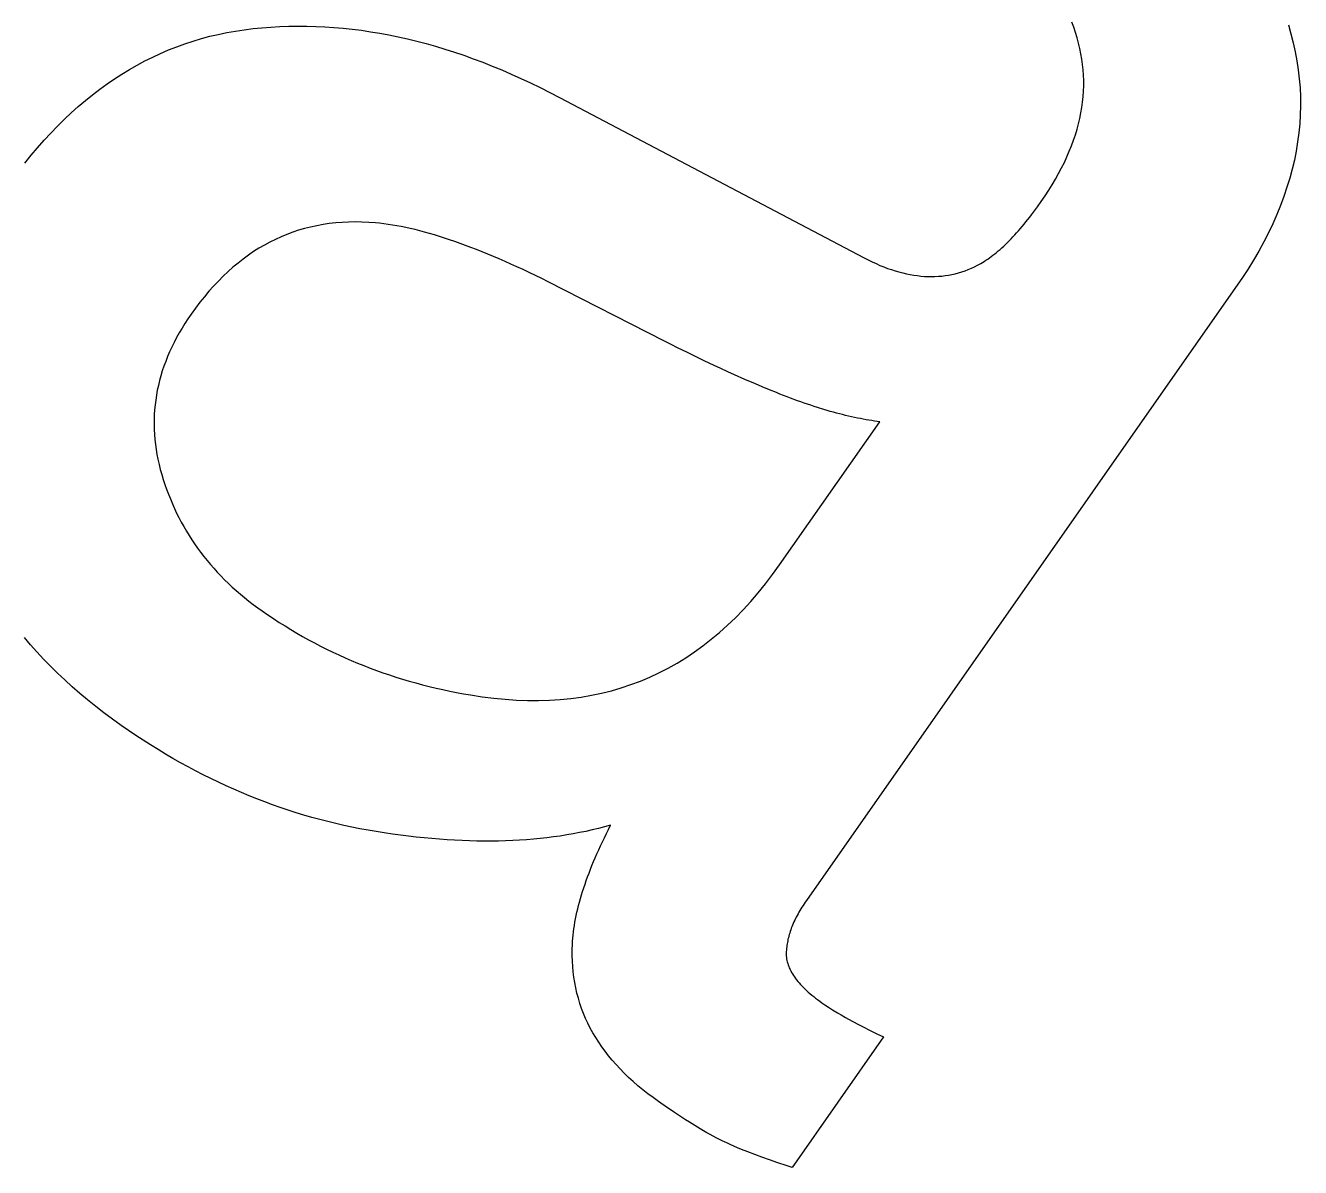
# Model space of a CAD drawing. Header units: metres. Extents: x -53 to 53, y -52 to 53.
# Drawn here: x 20.506 to 23.776, y 29.226 to 32.155 of the extents above; entities that cross this region are included whole.
import ezdxf

# ---------------------------------------------------------------- set-up
doc = ezdxf.new("R2010")
doc.units = ezdxf.units.M

msp = doc.modelspace()

# ---------------------------------------------------------------- linework, layer by layer
for p, q in [((21.0225, 32.1372), (21.0446, 32.1411)), ((21.0446, 32.1411), (21.067, 32.1445)), ((21.067, 32.1445), (21.0896, 32.1472)), ((21.0896, 32.1472), (21.1124, 32.1495)), ((21.1124, 32.1495), (21.1353, 32.1512)), ((21.1353, 32.1512), (21.1582, 32.1525)), ((21.1582, 32.1525), (21.1812, 32.1534)), ((21.1812, 32.1534), (21.2042, 32.1537)), ((21.2042, 32.1537), (21.2273, 32.1536)), ((21.2273, 32.1536), (21.2505, 32.153)), ((21.2505, 32.153), (21.2737, 32.1519)), ((21.2737, 32.1519), (21.297, 32.1504)), ((21.297, 32.1504), (21.3204, 32.1483)), ((21.3204, 32.1483), (21.3438, 32.1458)), ((21.3438, 32.1458), (21.3673, 32.1429)), ((21.3673, 32.1429), (21.3909, 32.1394)), ((23.1941, 32.1507), (23.189, 32.1641)), ((23.1988, 32.1372), (23.1941, 32.1507)), ((23.7446, 32.1569), (23.7513, 32.1339)), ((20.8938, 32.1008), (20.9147, 32.1084)), ((20.9147, 32.1084), (20.9358, 32.1153)), ((20.9358, 32.1153), (20.9572, 32.1217)), ((20.9572, 32.1217), (20.9787, 32.1275)), ((20.9787, 32.1275), (21.0005, 32.1326)), ((21.0005, 32.1326), (21.0225, 32.1372)), ((21.3909, 32.1394), (21.4145, 32.1355)), ((21.4145, 32.1355), (21.4382, 32.1311)), ((21.4382, 32.1311), (21.4619, 32.1262)), ((21.4619, 32.1262), (21.4857, 32.1208)), ((21.4857, 32.1208), (21.5096, 32.115)), ((21.5096, 32.115), (21.5335, 32.1087)), ((21.5335, 32.1087), (21.5576, 32.1019)), ((23.203, 32.1236), (23.1988, 32.1372)), ((23.2067, 32.1101), (23.203, 32.1236)), ((23.21, 32.0965), (23.2067, 32.1101)), ((23.7513, 32.1339), (23.7572, 32.1109)), ((23.7572, 32.1109), (23.7623, 32.0878)), ((20.8324, 32.0744), (20.8526, 32.0838)), ((20.8526, 32.0838), (20.8731, 32.0926)), ((20.8731, 32.0926), (20.8938, 32.1008)), ((21.5576, 32.1019), (21.5816, 32.0947)), ((21.5816, 32.0947), (21.6058, 32.087)), ((21.6058, 32.087), (21.6299, 32.0788)), ((21.6299, 32.0788), (21.6542, 32.0701)), ((23.2128, 32.0829), (23.21, 32.0965)), ((23.2151, 32.0692), (23.2128, 32.0829)), ((23.7623, 32.0878), (23.7666, 32.0648)), ((20.7534, 32.0308), (20.7728, 32.0426)), ((20.7728, 32.0426), (20.7925, 32.0538)), ((20.7925, 32.0538), (20.8123, 32.0644)), ((20.8123, 32.0644), (20.8324, 32.0744)), ((21.6542, 32.0701), (21.6785, 32.0609)), ((21.6785, 32.0609), (21.7029, 32.0513)), ((21.7029, 32.0513), (21.7274, 32.0412)), ((23.217, 32.0555), (23.2151, 32.0692)), ((23.2184, 32.0418), (23.217, 32.0555)), ((23.7666, 32.0648), (23.77, 32.0417)), ((20.7153, 32.0054), (20.7342, 32.0184)), ((20.7342, 32.0184), (20.7534, 32.0308)), ((21.7274, 32.0412), (21.7519, 32.0306)), ((21.7519, 32.0306), (21.7765, 32.0195)), ((21.7765, 32.0195), (21.8011, 32.008)), ((23.2193, 32.0281), (23.2184, 32.0418)), ((23.2197, 32.0143), (23.2193, 32.0281)), ((23.2197, 32.0005), (23.2197, 32.0143)), ((23.77, 32.0417), (23.7727, 32.0186)), ((23.7727, 32.0186), (23.7745, 31.9955)), ((20.6596, 31.9627), (20.6779, 31.9775)), ((20.6779, 31.9775), (20.6965, 31.9917)), ((20.6965, 31.9917), (20.7153, 32.0054)), ((21.8011, 32.008), (21.8258, 31.996)), ((21.8258, 31.996), (21.8506, 31.9835)), ((21.8506, 31.9835), (21.8754, 31.9706)), ((23.2182, 31.9728), (23.2192, 31.9867)), ((23.2192, 31.9867), (23.2197, 32.0005)), ((23.7745, 31.9955), (23.7755, 31.9724)), ((20.6235, 31.9312), (20.6414, 31.9472)), ((20.6414, 31.9472), (20.6596, 31.9627)), ((21.8754, 31.9706), (22.6567, 31.559)), ((23.2125, 31.931), (23.2149, 31.945)), ((23.2149, 31.945), (23.2168, 31.9589)), ((23.2168, 31.9589), (23.2182, 31.9728)), ((23.7757, 31.9492), (23.7751, 31.9261)), ((23.7755, 31.9724), (23.7757, 31.9492)), ((20.5883, 31.8973), (20.6058, 31.9146)), ((20.6058, 31.9146), (20.6235, 31.9312)), ((23.2064, 31.903), (23.2097, 31.9171)), ((23.2097, 31.9171), (23.2125, 31.931)), ((23.7751, 31.9261), (23.7737, 31.9029)), ((20.554, 31.861), (20.5711, 31.8795)), ((20.5711, 31.8795), (20.5883, 31.8973)), ((23.1984, 31.8749), (23.2026, 31.889)), ((23.2026, 31.889), (23.2064, 31.903)), ((23.7714, 31.8797), (23.7684, 31.8565)), ((23.7737, 31.9029), (23.7714, 31.8797)), ((20.5371, 31.8419), (20.554, 31.861)), ((23.1828, 31.8326), (23.1885, 31.8467)), ((23.1885, 31.8467), (23.1936, 31.8608)), ((23.1936, 31.8608), (23.1984, 31.8749)), ((23.7684, 31.8565), (23.7645, 31.8333)), ((20.5041, 31.802), (20.5205, 31.8223)), ((20.5205, 31.8223), (20.5371, 31.8419)), ((23.1701, 31.8041), (23.1767, 31.8184)), ((23.1767, 31.8184), (23.1828, 31.8326)), ((23.7645, 31.8333), (23.7599, 31.81)), ((23.1555, 31.7756), (23.163, 31.7899)), ((23.163, 31.7899), (23.1701, 31.8041)), ((23.7544, 31.7868), (23.7481, 31.7635)), ((23.7599, 31.81), (23.7544, 31.7868)), ((23.139, 31.7469), (23.1475, 31.7613)), ((23.1475, 31.7613), (23.1555, 31.7756)), ((23.7481, 31.7635), (23.741, 31.7402)), ((23.1108, 31.7037), (23.1207, 31.7182)), ((23.1207, 31.7182), (23.1301, 31.7326)), ((23.1301, 31.7326), (23.139, 31.7469)), ((23.7331, 31.7169), (23.7243, 31.6936)), ((23.741, 31.7402), (23.7331, 31.7169)), ((23.091, 31.6765), (23.0959, 31.6831)), ((23.0959, 31.6831), (23.1009, 31.6898)), ((23.1009, 31.6898), (23.1108, 31.7037)), ((23.7243, 31.6936), (23.7148, 31.6702)), ((21.3347, 31.651), (21.318, 31.6502)), ((21.3517, 31.6513), (21.3347, 31.651)), ((21.3688, 31.651), (21.3517, 31.6513)), ((21.3861, 31.6503), (21.3688, 31.651)), ((21.4037, 31.649), (21.3861, 31.6503)), ((23.0667, 31.6455), (23.0715, 31.6514)), ((23.0715, 31.6514), (23.0764, 31.6574)), ((23.0764, 31.6574), (23.0813, 31.6637)), ((23.0813, 31.6637), (23.0861, 31.67)), ((23.0861, 31.67), (23.091, 31.6765)), ((23.7148, 31.6702), (23.7045, 31.6469)), ((21.1764, 31.6193), (21.1617, 31.6133)), ((21.1913, 31.6248), (21.1764, 31.6193)), ((21.2065, 31.6299), (21.1913, 31.6248)), ((21.2218, 31.6343), (21.2065, 31.6299)), ((21.2373, 31.6383), (21.2218, 31.6343)), ((21.2531, 31.6417), (21.2373, 31.6383)), ((21.269, 31.6446), (21.2531, 31.6417)), ((21.2851, 31.647), (21.269, 31.6446)), ((21.3015, 31.6488), (21.2851, 31.647)), ((21.318, 31.6502), (21.3015, 31.6488)), ((21.4142, 31.6479), (21.4037, 31.649)), ((21.4249, 31.6467), (21.4142, 31.6479)), ((21.4358, 31.6452), (21.4249, 31.6467)), ((21.4469, 31.6435), (21.4358, 31.6452)), ((21.4581, 31.6415), (21.4469, 31.6435)), ((21.4695, 31.6394), (21.4581, 31.6415)), ((21.4811, 31.637), (21.4695, 31.6394)), ((21.4929, 31.6344), (21.4811, 31.637)), ((21.5049, 31.6316), (21.4929, 31.6344)), ((21.517, 31.6285), (21.5049, 31.6316)), ((21.5294, 31.6253), (21.517, 31.6285)), ((21.5419, 31.6218), (21.5294, 31.6253)), ((21.5546, 31.6181), (21.5419, 31.6218)), ((21.5674, 31.6142), (21.5546, 31.6181)), ((23.0381, 31.6129), (23.0428, 31.618)), ((23.0428, 31.618), (23.0475, 31.6232)), ((23.0475, 31.6232), (23.0523, 31.6285)), ((23.0523, 31.6285), (23.0571, 31.634)), ((23.0571, 31.634), (23.0619, 31.6397)), ((23.0619, 31.6397), (23.0667, 31.6455)), ((23.6933, 31.6235), (23.6813, 31.6001)), ((23.7045, 31.6469), (23.6933, 31.6235)), ((21.1187, 31.592), (21.1048, 31.5838)), ((21.1328, 31.5996), (21.1187, 31.592)), ((21.1472, 31.6067), (21.1328, 31.5996)), ((21.1617, 31.6133), (21.1472, 31.6067)), ((21.5804, 31.6101), (21.5674, 31.6142)), ((21.5937, 31.6057), (21.5804, 31.6101)), ((21.6071, 31.6011), (21.5937, 31.6057)), ((21.6207, 31.5963), (21.6071, 31.6011)), ((21.6344, 31.5913), (21.6207, 31.5963)), ((21.6484, 31.5861), (21.6344, 31.5913)), ((21.6625, 31.5806), (21.6484, 31.5861)), ((23.0054, 31.5811), (23.01, 31.5853)), ((23.01, 31.5853), (23.0146, 31.5895)), ((23.0146, 31.5895), (23.0193, 31.5939)), ((23.0193, 31.5939), (23.024, 31.5984)), ((23.024, 31.5984), (23.0286, 31.6031)), ((23.0286, 31.6031), (23.0334, 31.6079)), ((23.0334, 31.6079), (23.0381, 31.6129)), ((23.6813, 31.6001), (23.6685, 31.5767)), ((21.0642, 31.5563), (21.0511, 31.546)), ((21.0775, 31.566), (21.0642, 31.5563)), ((21.091, 31.5752), (21.0775, 31.566)), ((21.1048, 31.5838), (21.091, 31.5752)), ((21.6768, 31.5749), (21.6625, 31.5806)), ((21.6913, 31.569), (21.6768, 31.5749)), ((21.7059, 31.5629), (21.6913, 31.569)), ((21.7208, 31.5566), (21.7059, 31.5629)), ((21.7358, 31.55), (21.7208, 31.5566)), ((22.6567, 31.559), (22.6669, 31.5539)), ((22.6669, 31.5539), (22.677, 31.549)), ((22.9646, 31.5503), (22.969, 31.5532)), ((22.969, 31.5532), (22.9735, 31.5562)), ((22.9735, 31.5562), (22.978, 31.5593)), ((22.978, 31.5593), (22.9825, 31.5626)), ((22.9825, 31.5626), (22.9871, 31.566)), ((22.9871, 31.566), (22.9916, 31.5696)), ((22.9916, 31.5696), (22.9962, 31.5733)), ((22.9962, 31.5733), (23.0008, 31.5771)), ((23.0008, 31.5771), (23.0054, 31.5811)), ((23.6549, 31.5533), (23.6405, 31.5298)), ((23.6685, 31.5767), (23.6549, 31.5533)), ((21.0254, 31.524), (21.0129, 31.5122)), ((21.0381, 31.5353), (21.0254, 31.524)), ((21.0511, 31.546), (21.0381, 31.5353)), ((21.751, 31.5432), (21.7358, 31.55)), ((21.7664, 31.5362), (21.751, 31.5432)), ((21.782, 31.529), (21.7664, 31.5362)), ((21.7977, 31.5216), (21.782, 31.529)), ((21.8136, 31.5139), (21.7977, 31.5216)), ((22.677, 31.549), (22.6871, 31.5444)), ((22.6871, 31.5444), (22.6971, 31.5401)), ((22.6971, 31.5401), (22.707, 31.5361)), ((22.707, 31.5361), (22.7169, 31.5324)), ((22.7169, 31.5324), (22.7267, 31.529)), ((22.7267, 31.529), (22.7364, 31.5259)), ((22.7364, 31.5259), (22.746, 31.5231)), ((22.746, 31.5231), (22.7556, 31.5206)), ((22.7556, 31.5206), (22.7651, 31.5184)), ((22.8904, 31.5187), (22.8988, 31.5209)), ((22.8988, 31.5209), (22.9072, 31.5235)), ((22.9072, 31.5235), (22.9154, 31.5263)), ((22.9154, 31.5263), (22.9236, 31.5295)), ((22.9236, 31.5295), (22.9317, 31.5329)), ((22.9317, 31.5329), (22.9398, 31.5366)), ((22.9398, 31.5366), (22.9478, 31.5407)), ((22.9478, 31.5407), (22.9557, 31.545)), ((22.9557, 31.545), (22.9601, 31.5476)), ((22.9601, 31.5476), (22.9646, 31.5503)), ((23.6405, 31.5298), (23.6253, 31.5064)), ((20.9885, 31.487), (20.9765, 31.4736)), ((21.0006, 31.4998), (20.9885, 31.487)), ((21.0129, 31.5122), (21.0006, 31.4998)), ((21.8298, 31.5061), (21.8136, 31.5139)), ((21.846, 31.498), (21.8298, 31.5061)), ((22.1449, 31.346), (21.846, 31.498)), ((22.7651, 31.5184), (22.7745, 31.5165)), ((22.7745, 31.5165), (22.7838, 31.5149)), ((22.7838, 31.5149), (22.7931, 31.5136)), ((22.7931, 31.5136), (22.8023, 31.5125)), ((22.8023, 31.5125), (22.8115, 31.5118)), ((22.8115, 31.5118), (22.8205, 31.5114)), ((22.8205, 31.5114), (22.8295, 31.5113)), ((22.8295, 31.5113), (22.8384, 31.5114)), ((22.8384, 31.5114), (22.8473, 31.5119)), ((22.8473, 31.5119), (22.856, 31.5127)), ((22.856, 31.5127), (22.8647, 31.5137)), ((22.8647, 31.5137), (22.8734, 31.5151)), ((22.8734, 31.5151), (22.8819, 31.5167)), ((22.8819, 31.5167), (22.8904, 31.5187)), ((23.6253, 31.5064), (23.6093, 31.4829)), ((20.9648, 31.4597), (20.9533, 31.4453)), ((20.9765, 31.4736), (20.9648, 31.4597)), ((23.6093, 31.4829), (22.5086, 29.9109)), ((20.942, 31.4303), (20.9308, 31.4148)), ((20.9533, 31.4453), (20.942, 31.4303)), ((20.9148, 31.3909), (20.9074, 31.3788)), ((20.9227, 31.4029), (20.9148, 31.3909)), ((20.9308, 31.4148), (20.9227, 31.4029)), ((20.9003, 31.3667), (20.8936, 31.3547)), ((20.9074, 31.3788), (20.9003, 31.3667)), ((20.8813, 31.3304), (20.8756, 31.3182)), ((20.8872, 31.3425), (20.8813, 31.3304)), ((20.8936, 31.3547), (20.8872, 31.3425)), ((22.1616, 31.3374), (22.1449, 31.346)), ((22.1783, 31.3289), (22.1616, 31.3374)), ((22.2036, 31.3162), (22.1783, 31.3289)), ((20.8655, 31.2937), (20.861, 31.2814)), ((20.8704, 31.306), (20.8655, 31.2937)), ((20.8756, 31.3182), (20.8704, 31.306)), ((22.2205, 31.3079), (22.2036, 31.3162)), ((22.2462, 31.2955), (22.2205, 31.3079)), ((22.272, 31.2832), (22.2462, 31.2955)), ((20.8569, 31.2691), (20.8531, 31.2568)), ((20.861, 31.2814), (20.8569, 31.2691)), ((22.2894, 31.2752), (22.272, 31.2832)), ((22.3069, 31.2672), (22.2894, 31.2752)), ((22.3244, 31.2593), (22.3069, 31.2672)), ((22.3509, 31.2476), (22.3244, 31.2593)), ((20.8467, 31.232), (20.8441, 31.2196)), ((20.8498, 31.2444), (20.8467, 31.232)), ((20.8531, 31.2568), (20.8498, 31.2444)), ((22.3777, 31.2361), (22.3509, 31.2476)), ((22.3956, 31.2285), (22.3777, 31.2361)), ((22.4137, 31.221), (22.3956, 31.2285)), ((20.8399, 31.1946), (20.8383, 31.1821)), ((20.8418, 31.2071), (20.8399, 31.1946)), ((20.8441, 31.2196), (20.8418, 31.2071)), ((22.4318, 31.2135), (22.4137, 31.221)), ((22.4409, 31.2099), (22.4318, 31.2135)), ((22.45, 31.2063), (22.4409, 31.2099)), ((22.459, 31.2028), (22.45, 31.2063)), ((22.468, 31.1994), (22.459, 31.2028)), ((22.4857, 31.1929), (22.468, 31.1994)), ((22.4944, 31.1898), (22.4857, 31.1929)), ((20.8371, 31.1696), (20.8363, 31.157)), ((20.8383, 31.1821), (20.8371, 31.1696)), ((22.503, 31.1868), (22.4944, 31.1898)), ((22.5116, 31.1838), (22.503, 31.1868)), ((22.5201, 31.181), (22.5116, 31.1838)), ((22.5286, 31.1782), (22.5201, 31.181)), ((22.537, 31.1755), (22.5286, 31.1782)), ((22.5535, 31.1703), (22.537, 31.1755)), ((22.5617, 31.1679), (22.5535, 31.1703)), ((22.5698, 31.1656), (22.5617, 31.1679)), ((22.5779, 31.1633), (22.5698, 31.1656)), ((22.5858, 31.1611), (22.5779, 31.1633)), ((22.5937, 31.1591), (22.5858, 31.1611)), ((20.8359, 31.1444), (20.8358, 31.1318)), ((20.8358, 31.1318), (20.8361, 31.1191)), ((20.8363, 31.157), (20.8359, 31.1444)), ((22.44, 30.772), (22.697, 31.1389)), ((22.6015, 31.1571), (22.5937, 31.1591)), ((22.6093, 31.1551), (22.6015, 31.1571)), ((22.617, 31.1533), (22.6093, 31.1551)), ((22.6246, 31.1516), (22.617, 31.1533)), ((22.6322, 31.1499), (22.6246, 31.1516)), ((22.6396, 31.1483), (22.6322, 31.1499)), ((22.647, 31.1469), (22.6396, 31.1483)), ((22.6544, 31.1455), (22.647, 31.1469)), ((22.6617, 31.1442), (22.6544, 31.1455)), ((22.6689, 31.1429), (22.6617, 31.1442)), ((22.676, 31.1418), (22.6689, 31.1429)), ((22.6831, 31.1408), (22.676, 31.1418)), ((22.6901, 31.1398), (22.6831, 31.1408)), ((22.697, 31.1389), (22.6901, 31.1398)), ((20.8361, 31.1191), (20.8368, 31.1064)), ((20.8368, 31.1064), (20.8378, 31.0937)), ((20.8378, 31.0937), (20.8392, 31.0809)), ((20.8392, 31.0809), (20.841, 31.0681)), ((20.841, 31.0681), (20.8432, 31.0553)), ((20.8432, 31.0553), (20.8457, 31.0425)), ((20.8457, 31.0425), (20.8486, 31.0296)), ((20.8486, 31.0296), (20.8518, 31.0167)), ((20.8518, 31.0167), (20.8554, 31.0038)), ((20.8554, 31.0038), (20.8594, 30.9909)), ((20.8594, 30.9909), (20.8635, 30.9781)), ((20.8635, 30.9781), (20.8679, 30.9656)), ((20.8679, 30.9656), (20.8726, 30.9531)), ((20.8726, 30.9531), (20.8775, 30.9408)), ((20.8775, 30.9408), (20.8826, 30.9286)), ((20.8826, 30.9286), (20.888, 30.9166)), ((20.888, 30.9166), (20.8936, 30.9047)), ((20.8936, 30.9047), (20.8995, 30.893)), ((20.8995, 30.893), (20.9056, 30.8813)), ((20.9056, 30.8813), (20.912, 30.8699)), ((20.912, 30.8699), (20.9186, 30.8586)), ((20.9186, 30.8586), (20.9254, 30.8474)), ((20.9254, 30.8474), (20.9325, 30.8364)), ((20.9325, 30.8364), (20.9398, 30.8255)), ((20.9398, 30.8255), (20.9474, 30.8147)), ((20.9474, 30.8147), (20.9552, 30.8041)), ((20.9552, 30.8041), (20.9633, 30.7936)), ((20.9633, 30.7936), (20.9716, 30.7833)), ((20.9716, 30.7833), (20.9801, 30.7731)), ((20.9801, 30.7731), (20.9889, 30.7631)), ((22.422, 30.747), (22.44, 30.772)), ((20.9889, 30.7631), (20.9979, 30.7532)), ((20.9979, 30.7532), (21.0072, 30.7434)), ((21.0072, 30.7434), (21.0167, 30.7338)), ((22.4037, 30.723), (22.422, 30.747)), ((21.0167, 30.7338), (21.0264, 30.7243)), ((21.0264, 30.7243), (21.0364, 30.715)), ((21.0364, 30.715), (21.0467, 30.7058)), ((21.0467, 30.7058), (21.0571, 30.6967)), ((22.3849, 30.6999), (22.4037, 30.723)), ((21.0571, 30.6967), (21.0679, 30.6878)), ((21.0679, 30.6878), (21.0788, 30.679)), ((21.0788, 30.679), (21.09, 30.6704)), ((21.09, 30.6704), (21.1015, 30.6619)), ((22.3463, 30.6565), (22.3658, 30.6777)), ((22.3658, 30.6777), (22.3849, 30.6999)), ((21.1015, 30.6619), (21.1132, 30.6536)), ((21.1132, 30.6536), (21.1277, 30.6436)), ((21.1277, 30.6436), (21.1422, 30.6339)), ((22.3264, 30.6362), (22.3463, 30.6565)), ((21.1422, 30.6339), (21.1569, 30.6243)), ((21.1569, 30.6243), (21.1716, 30.615)), ((21.1716, 30.615), (21.1865, 30.6059)), ((21.1865, 30.6059), (21.2015, 30.597)), ((22.2856, 30.5983), (22.3062, 30.6168)), ((22.3062, 30.6168), (22.3264, 30.6362)), ((20.5191, 30.5669), (20.5032, 30.5857)), ((21.2015, 30.597), (21.2166, 30.5883)), ((21.2166, 30.5883), (21.2318, 30.5798)), ((21.2318, 30.5798), (21.2472, 30.5716)), ((21.2472, 30.5716), (21.2626, 30.5636)), ((22.2432, 30.5642), (22.2646, 30.5808)), ((22.2646, 30.5808), (22.2856, 30.5983)), ((20.5355, 30.5484), (20.5191, 30.5669)), ((20.5524, 30.5301), (20.5355, 30.5484)), ((21.2626, 30.5636), (21.2781, 30.5557)), ((21.2781, 30.5557), (21.2938, 30.5481)), ((21.2938, 30.5481), (21.3095, 30.5408)), ((21.3095, 30.5408), (21.3254, 30.5336)), ((22.1993, 30.5337), (22.2214, 30.5485)), ((22.2214, 30.5485), (22.2432, 30.5642)), ((20.5699, 30.512), (20.5524, 30.5301)), ((20.5879, 30.4942), (20.5699, 30.512)), ((21.3254, 30.5336), (21.3413, 30.5266)), ((21.3413, 30.5266), (21.3574, 30.5199)), ((21.3574, 30.5199), (21.3736, 30.5134)), ((21.3736, 30.5134), (21.3899, 30.5071)), ((21.3899, 30.5071), (21.4063, 30.501)), ((22.1306, 30.4951), (22.1539, 30.507)), ((22.1539, 30.507), (22.1768, 30.5199)), ((22.1768, 30.5199), (22.1993, 30.5337)), ((20.6065, 30.4766), (20.5879, 30.4942)), ((20.6255, 30.4592), (20.6065, 30.4766)), ((21.4063, 30.501), (21.4228, 30.4951)), ((21.4228, 30.4951), (21.4394, 30.4894)), ((21.4394, 30.4894), (21.4561, 30.484)), ((21.4561, 30.484), (21.473, 30.4788)), ((21.473, 30.4788), (21.4899, 30.4737)), ((21.4899, 30.4737), (21.507, 30.4689)), ((22.0585, 30.4647), (22.0829, 30.4739)), ((22.0829, 30.4739), (22.107, 30.484)), ((22.107, 30.484), (22.1306, 30.4951)), ((20.6452, 30.4421), (20.6255, 30.4592)), ((20.6653, 30.4252), (20.6452, 30.4421)), ((21.507, 30.4689), (21.5241, 30.4644)), ((21.5241, 30.4644), (21.5414, 30.46)), ((21.5414, 30.46), (21.5588, 30.4559)), ((21.5588, 30.4559), (21.5763, 30.4519)), ((21.5763, 30.4519), (21.5939, 30.4482)), ((21.5939, 30.4482), (21.6116, 30.4447)), ((21.6116, 30.4447), (21.6294, 30.4414)), ((21.6294, 30.4414), (21.6473, 30.4383)), ((21.9572, 30.4373), (21.9831, 30.4427)), ((21.9831, 30.4427), (22.0086, 30.4491)), ((22.0086, 30.4491), (22.0338, 30.4565)), ((22.0338, 30.4565), (22.0585, 30.4647)), ((20.6861, 30.4086), (20.6653, 30.4252)), ((20.7073, 30.3922), (20.6861, 30.4086)), ((21.6473, 30.4383), (21.6774, 30.4336)), ((21.6774, 30.4336), (21.707, 30.4298)), ((21.707, 30.4298), (21.7363, 30.4269)), ((21.7363, 30.4269), (21.7652, 30.4249)), ((21.7652, 30.4249), (21.7938, 30.4239)), ((21.7938, 30.4239), (21.822, 30.4238)), ((21.822, 30.4238), (21.8498, 30.4247)), ((21.8498, 30.4247), (21.8772, 30.4264)), ((21.8772, 30.4264), (21.9042, 30.4291)), ((21.9042, 30.4291), (21.9309, 30.4327)), ((21.9309, 30.4327), (21.9572, 30.4373)), ((20.7291, 30.376), (20.7073, 30.3922)), ((20.7514, 30.36), (20.7291, 30.376)), ((20.7702, 30.347), (20.7514, 30.36)), ((20.789, 30.3344), (20.7702, 30.347)), ((20.808, 30.3219), (20.789, 30.3344)), ((20.827, 30.3098), (20.808, 30.3219)), ((20.846, 30.298), (20.827, 30.3098)), ((20.8651, 30.2865), (20.846, 30.298)), ((20.8843, 30.2753), (20.8651, 30.2865)), ((20.9035, 30.2644), (20.8843, 30.2753)), ((20.9229, 30.2538), (20.9035, 30.2644)), ((20.9422, 30.2435), (20.9229, 30.2538)), ((20.9617, 30.2334), (20.9422, 30.2435)), ((20.9812, 30.2237), (20.9617, 30.2334)), ((21.0007, 30.2142), (20.9812, 30.2237)), ((21.0204, 30.2051), (21.0007, 30.2142)), ((21.0401, 30.1962), (21.0204, 30.2051)), ((21.0598, 30.1877), (21.0401, 30.1962)), ((21.0796, 30.1794), (21.0598, 30.1877)), ((21.0995, 30.1715), (21.0796, 30.1794)), ((21.1195, 30.1638), (21.0995, 30.1715)), ((21.1395, 30.1565), (21.1195, 30.1638)), ((21.1595, 30.1494), (21.1395, 30.1565)), ((21.1797, 30.1426), (21.1595, 30.1494)), ((21.1999, 30.1361), (21.1797, 30.1426)), ((21.2202, 30.13), (21.1999, 30.1361)), ((21.2405, 30.1241), (21.2202, 30.13)), ((21.2609, 30.1185), (21.2405, 30.1241)), ((21.2813, 30.1132), (21.2609, 30.1185)), ((21.3018, 30.1082), (21.2813, 30.1132)), ((21.3224, 30.1035), (21.3018, 30.1082)), ((21.3431, 30.0991), (21.3224, 30.1035)), ((21.3638, 30.095), (21.3431, 30.0991)), ((21.3846, 30.0911), (21.3638, 30.095)), ((21.4054, 30.0876), (21.3846, 30.0911)), ((21.4262, 30.0843), (21.4054, 30.0876)), ((21.4469, 30.0813), (21.4262, 30.0843)), ((21.4674, 30.0785), (21.4469, 30.0813)), ((21.9104, 30.0818), (21.8939, 30.0789)), ((21.9268, 30.0849), (21.9104, 30.0818)), ((21.9431, 30.0882), (21.9268, 30.0849)), ((21.9592, 30.0918), (21.9431, 30.0882)), ((21.9751, 30.0956), (21.9592, 30.0918)), ((21.9908, 30.0996), (21.9751, 30.0956)), ((21.9905, 30.072), (21.9956, 30.0825)), ((22.0064, 30.1039), (21.9908, 30.0996)), ((21.9956, 30.0825), (22.0009, 30.0931)), ((22.0009, 30.0931), (22.0064, 30.1039)), ((21.4878, 30.0759), (21.4674, 30.0785)), ((21.508, 30.0736), (21.4878, 30.0759)), ((21.528, 30.0715), (21.508, 30.0736)), ((21.5478, 30.0696), (21.528, 30.0715)), ((21.5675, 30.0679), (21.5478, 30.0696)), ((21.5871, 30.0666), (21.5675, 30.0679)), ((21.6064, 30.0654), (21.5871, 30.0666)), ((21.6256, 30.0645), (21.6064, 30.0654)), ((21.6446, 30.0638), (21.6256, 30.0645)), ((21.6635, 30.0633), (21.6446, 30.0638)), ((21.6822, 30.0631), (21.6635, 30.0633)), ((21.7007, 30.0631), (21.6822, 30.0631)), ((21.7191, 30.0634), (21.7007, 30.0631)), ((21.7374, 30.0639), (21.7191, 30.0634)), ((21.7554, 30.0646), (21.7374, 30.0639)), ((21.7733, 30.0656), (21.7554, 30.0646)), ((21.791, 30.0668), (21.7733, 30.0656)), ((21.8085, 30.0682), (21.791, 30.0668)), ((21.8259, 30.0699), (21.8085, 30.0682)), ((21.8432, 30.0718), (21.8259, 30.0699)), ((21.8602, 30.0739), (21.8432, 30.0718)), ((21.8771, 30.0763), (21.8602, 30.0739)), ((21.8939, 30.0789), (21.8771, 30.0763)), ((21.976, 30.0409), (21.9806, 30.0512)), ((21.9806, 30.0512), (21.9855, 30.0615)), ((21.9855, 30.0615), (21.9905, 30.072)), ((21.9628, 30.0107), (21.9671, 30.0206)), ((21.9671, 30.0206), (21.9714, 30.0307)), ((21.9714, 30.0307), (21.976, 30.0409)), ((21.9512, 29.9813), (21.9549, 29.991)), ((21.9549, 29.991), (21.9588, 30.0008)), ((21.9588, 30.0008), (21.9628, 30.0107)), ((21.9377, 29.9434), (21.9409, 29.9527)), ((21.9409, 29.9527), (21.9441, 29.9621)), ((21.9441, 29.9621), (21.9476, 29.9716)), ((21.9476, 29.9716), (21.9512, 29.9813)), ((21.9293, 29.9159), (21.932, 29.925)), ((21.932, 29.925), (21.9348, 29.9341)), ((21.9348, 29.9341), (21.9377, 29.9434)), ((21.9203, 29.8806), (21.9223, 29.8893)), ((21.9223, 29.8893), (21.9245, 29.898)), ((21.9245, 29.898), (21.9268, 29.9069)), ((21.9268, 29.9069), (21.9293, 29.9159)), ((22.492, 29.8853), (22.4895, 29.881)), ((22.4945, 29.8895), (22.492, 29.8853)), ((22.4972, 29.8938), (22.4945, 29.8895)), ((22.4999, 29.898), (22.4972, 29.8938)), ((22.5027, 29.9023), (22.4999, 29.898)), ((22.5056, 29.9066), (22.5027, 29.9023)), ((22.5086, 29.9109), (22.5056, 29.9066)), ((21.9138, 29.8467), (21.9152, 29.855)), ((21.9152, 29.855), (21.9167, 29.8635)), ((21.9167, 29.8635), (21.9184, 29.872)), ((21.9184, 29.872), (21.9203, 29.8806)), ((22.4767, 29.856), (22.4749, 29.8519)), ((22.4786, 29.8601), (22.4767, 29.856)), ((22.4806, 29.8643), (22.4786, 29.8601)), ((22.4827, 29.8685), (22.4806, 29.8643)), ((22.4849, 29.8727), (22.4827, 29.8685)), ((22.4872, 29.8768), (22.4849, 29.8727)), ((22.4895, 29.881), (22.4872, 29.8768)), ((21.9098, 29.8143), (21.9105, 29.8223)), ((21.9105, 29.8223), (21.9115, 29.8304)), ((21.9115, 29.8304), (21.9126, 29.8385)), ((21.9126, 29.8385), (21.9138, 29.8467)), ((22.4634, 29.8194), (22.4624, 29.8154)), ((22.4646, 29.8234), (22.4634, 29.8194)), ((22.4658, 29.8274), (22.4646, 29.8234)), ((22.4671, 29.8314), (22.4658, 29.8274)), ((22.4685, 29.8355), (22.4671, 29.8314)), ((22.4699, 29.8396), (22.4685, 29.8355)), ((22.4715, 29.8437), (22.4699, 29.8396)), ((22.4731, 29.8477), (22.4715, 29.8437)), ((22.4749, 29.8519), (22.4731, 29.8477)), ((21.9082, 29.7842), (21.9087, 29.7987)), ((21.9087, 29.7987), (21.9092, 29.8065)), ((21.9092, 29.8065), (21.9098, 29.8143)), ((22.4576, 29.7878), (22.4573, 29.7839)), ((22.4581, 29.7917), (22.4576, 29.7878)), ((22.4586, 29.7956), (22.4581, 29.7917)), ((22.4592, 29.7995), (22.4586, 29.7956)), ((22.4598, 29.8035), (22.4592, 29.7995)), ((22.4606, 29.8074), (22.4598, 29.8035)), ((22.4614, 29.8114), (22.4606, 29.8074)), ((22.4624, 29.8154), (22.4614, 29.8114)), ((21.9081, 29.7698), (21.9082, 29.7842)), ((21.9085, 29.7556), (21.9081, 29.7698)), ((21.9093, 29.7415), (21.9085, 29.7556)), ((22.4571, 29.78), (22.4569, 29.7762)), ((22.4569, 29.7762), (22.4569, 29.7724)), ((22.4569, 29.7724), (22.4571, 29.7686)), ((22.4573, 29.7839), (22.4571, 29.78)), ((22.4571, 29.7686), (22.4575, 29.7648)), ((22.4575, 29.7648), (22.458, 29.761)), ((22.458, 29.761), (22.4587, 29.7571)), ((22.4587, 29.7571), (22.4596, 29.7533)), ((21.9106, 29.7276), (21.9093, 29.7415)), ((21.9124, 29.7138), (21.9106, 29.7276)), ((22.4596, 29.7533), (22.4606, 29.7495)), ((22.4606, 29.7495), (22.4619, 29.7457)), ((22.4619, 29.7457), (22.4633, 29.7418)), ((22.4633, 29.7418), (22.4648, 29.738)), ((22.4648, 29.738), (22.4666, 29.7342)), ((22.4666, 29.7342), (22.4685, 29.7303)), ((22.4685, 29.7303), (22.4706, 29.7265)), ((22.4706, 29.7265), (22.4728, 29.7226)), ((22.4728, 29.7226), (22.4752, 29.7188)), ((21.9146, 29.7002), (21.9124, 29.7138)), ((21.9172, 29.6867), (21.9146, 29.7002)), ((22.4752, 29.7188), (22.4778, 29.7149)), ((22.4778, 29.7149), (22.4806, 29.711)), ((22.4806, 29.711), (22.4836, 29.7072)), ((22.4836, 29.7072), (22.4867, 29.7033)), ((22.4867, 29.7033), (22.49, 29.6994)), ((22.49, 29.6994), (22.4934, 29.6956)), ((22.4934, 29.6956), (22.497, 29.6917)), ((22.497, 29.6917), (22.5009, 29.6878)), ((21.9203, 29.6733), (21.9172, 29.6867)), ((21.9238, 29.6601), (21.9203, 29.6733)), ((21.9278, 29.647), (21.9238, 29.6601)), ((22.5009, 29.6878), (22.5048, 29.6839)), ((22.5048, 29.6839), (22.509, 29.68)), ((22.509, 29.68), (22.5133, 29.6761)), ((22.5133, 29.6761), (22.5178, 29.6722)), ((22.5178, 29.6722), (22.5224, 29.6683)), ((22.5224, 29.6683), (22.5273, 29.6644)), ((22.5273, 29.6644), (22.5323, 29.6605)), ((22.5323, 29.6605), (22.5375, 29.6566)), ((22.5375, 29.6566), (22.5428, 29.6526)), ((21.9322, 29.634), (21.9278, 29.647)), ((21.9371, 29.6213), (21.9322, 29.634)), ((22.5428, 29.6526), (22.5483, 29.6487)), ((22.5483, 29.6487), (22.5558, 29.6435)), ((22.5558, 29.6435), (22.5656, 29.6371)), ((22.5656, 29.6371), (22.5757, 29.6306)), ((22.5757, 29.6306), (22.5885, 29.6228)), ((21.9425, 29.6086), (21.9371, 29.6213)), ((21.9482, 29.5961), (21.9425, 29.6086)), ((21.9545, 29.5837), (21.9482, 29.5961)), ((22.5885, 29.6228), (22.5974, 29.6176)), ((22.5974, 29.6176), (22.6089, 29.611)), ((22.6089, 29.611), (22.6258, 29.6017)), ((22.6258, 29.6017), (22.6436, 29.5922)), ((22.6436, 29.5922), (22.6541, 29.5868)), ((21.9612, 29.5715), (21.9545, 29.5837)), ((21.9683, 29.5594), (21.9612, 29.5715)), ((21.9759, 29.5475), (21.9683, 29.5594)), ((22.7067, 29.561), (22.4721, 29.226)), ((22.6541, 29.5868), (22.6702, 29.5787)), ((22.6702, 29.5787), (22.6896, 29.5692)), ((22.6896, 29.5692), (22.7067, 29.561)), ((21.9839, 29.5357), (21.9759, 29.5475)), ((21.9924, 29.524), (21.9839, 29.5357)), ((22.0013, 29.5125), (21.9924, 29.524)), ((22.0107, 29.5011), (22.0013, 29.5125)), ((22.0205, 29.4899), (22.0107, 29.5011)), ((22.0308, 29.4788), (22.0205, 29.4899)), ((22.0415, 29.4679), (22.0308, 29.4788)), ((22.0527, 29.4571), (22.0415, 29.4679)), ((22.0643, 29.4464), (22.0527, 29.4571)), ((22.0764, 29.4359), (22.0643, 29.4464)), ((22.0889, 29.4255), (22.0764, 29.4359)), ((22.1019, 29.4153), (22.0889, 29.4255)), ((22.1153, 29.4052), (22.1019, 29.4153)), ((22.1292, 29.3953), (22.1153, 29.4052)), ((22.1349, 29.3913), (22.1292, 29.3953)), ((22.1462, 29.3835), (22.1349, 29.3913)), ((22.168, 29.3687), (22.1462, 29.3835)), ((22.1836, 29.3583), (22.168, 29.3687)), ((22.1987, 29.3485), (22.1836, 29.3583)), ((22.2085, 29.3423), (22.1987, 29.3485)), ((22.2226, 29.3335), (22.2085, 29.3423)), ((22.2362, 29.3253), (22.2226, 29.3335)), ((22.2449, 29.3202), (22.2362, 29.3253)), ((22.2534, 29.3153), (22.2449, 29.3202)), ((22.2616, 29.3107), (22.2534, 29.3153)), ((22.2696, 29.3064), (22.2616, 29.3107)), ((22.2774, 29.3023), (22.2696, 29.3064)), ((22.2924, 29.2947), (22.2774, 29.3023)), ((22.3004, 29.2908), (22.2924, 29.2947)), ((22.3046, 29.2889), (22.3004, 29.2908)), ((22.3133, 29.2849), (22.3046, 29.2889)), ((22.3226, 29.2808), (22.3133, 29.2849)), ((22.3323, 29.2767), (22.3226, 29.2808)), ((22.3426, 29.2724), (22.3323, 29.2767)), ((22.3588, 29.2659), (22.3426, 29.2724)), ((22.3763, 29.2593), (22.3588, 29.2659)), ((22.3947, 29.2525), (22.3763, 29.2593)), ((22.4144, 29.2455), (22.3947, 29.2525)), ((22.4351, 29.2383), (22.4144, 29.2455)), ((22.4569, 29.231), (22.4351, 29.2383)), ((22.4721, 29.226), (22.4569, 29.231))]:
    msp.add_line(p, q)

doc.saveas('drawing.dxf')
